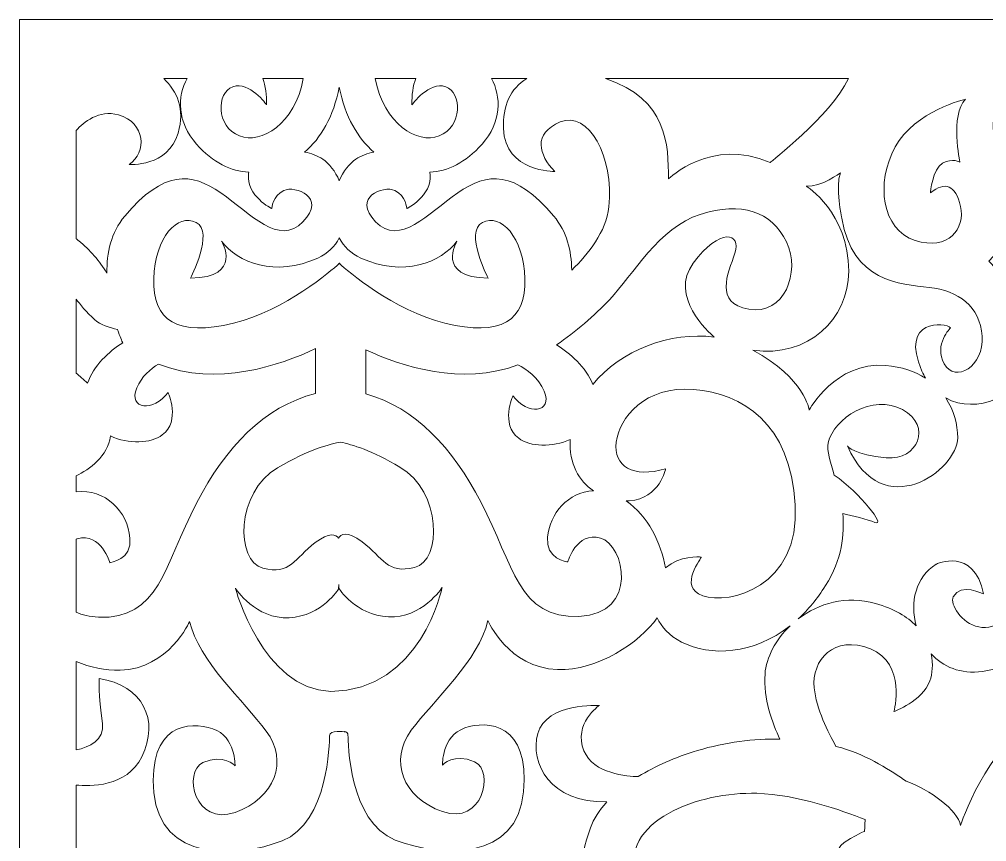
# Model space of a CAD drawing. Header units: centimetres. Extents: x -27.5 to -15.8, y -2.4 to 9.5.
# Drawn here: x -21.401 to -19.172, y 7.605 to 9.5 of the extents above; entities that cross this region are included whole.
import ezdxf

# ---------------------------------------------------------------- set-up
doc = ezdxf.new("R2010")
doc.units = ezdxf.units.CM
doc.header["$MEASUREMENT"] = 0
doc.layers.add('layer 1', color=7, linetype='Continuous')

msp = doc.modelspace()

# ---------------------------------------------------------------- linework, layer by layer
at = {"layer": 'layer 1', "color": 7, "lineweight": 9}
for points, knots in [([(-15.79741, -2.43716), (-15.79741, -2.43716), (-21.40076, -2.43716), (-21.40076, -2.43716), (-21.40076, -2.43716), (-21.40076, -2.43716), (-21.40076, 9.5), (-21.40076, 9.5), (-21.40076, 9.5), (-21.40076, 9.5), (-15.79741, 9.5), (-15.79741, 9.5), (-15.79741, 9.5), (-15.79741, 9.5), (-15.79741, -2.43716), (-15.79741, -2.43716)], [0, 0, 0, 0, 0.2, 0.2, 0.2, 0.2, 0.4, 0.4, 0.4, 0.4, 0.6, 0.6, 0.6, 0.6, 1, 1, 1, 1]), ([(-21.26969, 8.9942), (-21.26969, 8.9942), (-21.26969, 9.24398), (-21.26969, 9.24398), (-21.26969, 9.24398), (-21.2532, 9.26215), (-21.21766, 9.29246), (-21.17243, 9.27973), (-21.17243, 9.27973), (-21.10936, 9.26196), (-21.10651, 9.19338), (-21.14804, 9.16544), (-21.14804, 9.16544), (-21.14804, 9.16544), (-21.05776, 9.15911), (-21.03482, 9.23782), (-21.03482, 9.23782), (-21.01845, 9.29403), (-21.03729, 9.33342), (-21.06801, 9.36357), (-21.06801, 9.36357), (-21.06801, 9.36357), (-21.01406, 9.36357), (-21.01406, 9.36357), (-21.01406, 9.36357), (-21.03734, 9.32212), (-21.03746, 9.26321), (-20.99252, 9.21226), (-20.99252, 9.21226), (-20.95459, 9.16926), (-20.91288, 9.15001), (-20.8721, 9.14749), (-20.8721, 9.14749), (-20.87243, 9.14604), (-20.87268, 9.14461), (-20.87282, 9.14312), (-20.87282, 9.14312), (-20.87771, 9.09257), (-20.81906, 9.06374), (-20.81906, 9.06374), (-20.81906, 9.06374), (-20.81906, 9.06374), (-20.81742, 9.09404), (-20.79136, 9.10557), (-20.79136, 9.10557), (-20.76526, 9.11714), (-20.69193, 9.09114), (-20.74735, 9.03339), (-20.74735, 9.03339), (-20.80273, 8.97567), (-20.86773, 9.05232), (-20.93648, 9.0999), (-20.93648, 9.0999), (-21.00521, 9.14746), (-21.06752, 9.15318), (-21.15776, 9.04661), (-21.15776, 9.04661), (-21.18973, 9.00883), (-21.19959, 8.96104), (-21.19903, 8.91509), (-21.19903, 8.91509), (-21.21627, 8.94235), (-21.23775, 8.96889), (-21.264, 8.9894), (-21.264, 8.9894), (-21.26598, 8.99095), (-21.26788, 8.99255), (-21.26969, 8.9942)], [0, 0, 0, 0, 0.0555556, 0.0555556, 0.0555556, 0.0555556, 0.1111111, 0.1111111, 0.1111111, 0.1111111, 0.1666667, 0.1666667, 0.1666667, 0.1666667, 0.2222222, 0.2222222, 0.2222222, 0.2222222, 0.2777778, 0.2777778, 0.2777778, 0.2777778, 0.3333333, 0.3333333, 0.3333333, 0.3333333, 0.3888889, 0.3888889, 0.3888889, 0.3888889, 0.4444444, 0.4444444, 0.4444444, 0.4444444, 0.5, 0.5, 0.5, 0.5, 0.5555556, 0.5555556, 0.5555556, 0.5555556, 0.6111111, 0.6111111, 0.6111111, 0.6111111, 0.6666667, 0.6666667, 0.6666667, 0.6666667, 0.7222222, 0.7222222, 0.7222222, 0.7222222, 0.7777778, 0.7777778, 0.7777778, 0.7777778, 0.8333333, 0.8333333, 0.8333333, 0.8333333, 0.8888889, 0.8888889, 0.8888889, 0.8888889, 1, 1, 1, 1]), ([(-20.83977, 9.36357), (-20.83977, 9.36357), (-20.74647, 9.36357), (-20.74647, 9.36357), (-20.74647, 9.36357), (-20.76531, 9.25882), (-20.84412, 9.21175), (-20.89342, 9.23117), (-20.89342, 9.23117), (-20.9483, 9.25278), (-20.94678, 9.3311), (-20.90868, 9.34462), (-20.90868, 9.34462), (-20.87056, 9.35811), (-20.83093, 9.30274), (-20.83093, 9.30274), (-20.83093, 9.30274), (-20.83046, 9.32609), (-20.83333, 9.3466), (-20.83977, 9.36357)], [0, 0, 0, 0, 0.1666667, 0.1666667, 0.1666667, 0.1666667, 0.3333333, 0.3333333, 0.3333333, 0.3333333, 0.5, 0.5, 0.5, 0.5, 0.6666667, 0.6666667, 0.6666667, 0.6666667, 1, 1, 1, 1]), ([(-20.31304, 9.36357), (-20.31304, 9.36357), (-20.23141, 9.36357), (-20.23141, 9.36357), (-20.23141, 9.36357), (-20.2697, 9.34099), (-20.28757, 9.29946), (-20.28539, 9.24831), (-20.28539, 9.24831), (-20.2811, 9.14746), (-20.16723, 9.14935), (-20.16723, 9.14935), (-20.16723, 9.14935), (-20.20376, 9.18743), (-20.2188, 9.23691), (-20.15434, 9.26355), (-20.15434, 9.26355), (-20.08991, 9.29018), (-20.02976, 9.18362), (-20.04264, 9.06754), (-20.04264, 9.06754), (-20.04902, 9.01), (-20.08917, 8.95901), (-20.1281, 8.9222), (-20.1281, 8.9222), (-20.1286, 8.96594), (-20.13904, 9.01077), (-20.1694, 9.04661), (-20.1694, 9.04661), (-20.25961, 9.15318), (-20.32192, 9.14746), (-20.39066, 9.0999), (-20.39066, 9.0999), (-20.4594, 9.05232), (-20.52439, 8.97567), (-20.57979, 9.03339), (-20.57979, 9.03339), (-20.63518, 9.09114), (-20.56185, 9.11714), (-20.53579, 9.10557), (-20.53579, 9.10557), (-20.50969, 9.09404), (-20.50809, 9.06374), (-20.50809, 9.06374), (-20.50809, 9.06374), (-20.50809, 9.06374), (-20.44945, 9.09257), (-20.45431, 9.14312), (-20.45431, 9.14312), (-20.45445, 9.14461), (-20.45471, 9.14604), (-20.45501, 9.14749), (-20.45501, 9.14749), (-20.41424, 9.15001), (-20.37255, 9.16926), (-20.33461, 9.21226), (-20.33461, 9.21226), (-20.28967, 9.26321), (-20.28977, 9.32212), (-20.31304, 9.36357)], [0, 0, 0, 0, 0.0625, 0.0625, 0.0625, 0.0625, 0.125, 0.125, 0.125, 0.125, 0.1875, 0.1875, 0.1875, 0.1875, 0.25, 0.25, 0.25, 0.25, 0.3125, 0.3125, 0.3125, 0.3125, 0.375, 0.375, 0.375, 0.375, 0.4375, 0.4375, 0.4375, 0.4375, 0.5, 0.5, 0.5, 0.5, 0.5625, 0.5625, 0.5625, 0.5625, 0.625, 0.625, 0.625, 0.625, 0.6875, 0.6875, 0.6875, 0.6875, 0.75, 0.75, 0.75, 0.75, 0.8125, 0.8125, 0.8125, 0.8125, 0.875, 0.875, 0.875, 0.875, 1, 1, 1, 1]), ([(-20.58064, 9.36357), (-20.58064, 9.36357), (-20.48735, 9.36357), (-20.48735, 9.36357), (-20.48735, 9.36357), (-20.4938, 9.3466), (-20.49668, 9.32609), (-20.49622, 9.30274), (-20.49622, 9.30274), (-20.49622, 9.30274), (-20.45658, 9.35811), (-20.41844, 9.34462), (-20.41844, 9.34462), (-20.38034, 9.3311), (-20.37882, 9.25278), (-20.43369, 9.23117), (-20.43369, 9.23117), (-20.48301, 9.21175), (-20.5618, 9.25882), (-20.58064, 9.36357)], [0, 0, 0, 0, 0.1666667, 0.1666667, 0.1666667, 0.1666667, 0.3333333, 0.3333333, 0.3333333, 0.3333333, 0.5, 0.5, 0.5, 0.5, 0.6666667, 0.6666667, 0.6666667, 0.6666667, 1, 1, 1, 1]), ([(-20.05024, 9.36357), (-20.05024, 9.36357), (-19.49024, 9.36357), (-19.49024, 9.36357), (-19.49024, 9.36357), (-19.53306, 9.27515), (-19.67099, 9.17031), (-19.67099, 9.17031), (-19.67099, 9.17031), (-19.80633, 9.2293), (-19.90515, 9.13224), (-19.90515, 9.13224), (-19.90515, 9.13224), (-19.90515, 9.21017), (-19.90668, 9.31602), (-20.05024, 9.36357)], [0, 0, 0, 0, 0.2, 0.2, 0.2, 0.2, 0.4, 0.4, 0.4, 0.4, 0.6, 0.6, 0.6, 0.6, 1, 1, 1, 1]), ([(-20.66356, 9.34389), (-20.65017, 9.2756), (-20.62082, 9.22552), (-20.58373, 9.19391), (-20.58373, 9.19391), (-20.59896, 9.19097), (-20.61334, 9.1857), (-20.62542, 9.17776), (-20.62542, 9.17776), (-20.64081, 9.16763), (-20.65415, 9.14962), (-20.66356, 9.12787), (-20.66356, 9.12787), (-20.67296, 9.14962), (-20.68635, 9.16763), (-20.70171, 9.17776), (-20.70171, 9.17776), (-20.71377, 9.1857), (-20.72814, 9.19097), (-20.7434, 9.19391), (-20.7434, 9.19391), (-20.70631, 9.22552), (-20.67697, 9.2756), (-20.66356, 9.34389)], [0, 0, 0, 0, 0.1428571, 0.1428571, 0.1428571, 0.1428571, 0.2857143, 0.2857143, 0.2857143, 0.2857143, 0.4285714, 0.4285714, 0.4285714, 0.4285714, 0.5714286, 0.5714286, 0.5714286, 0.5714286, 0.7142857, 0.7142857, 0.7142857, 0.7142857, 1, 1, 1, 1]), ([(-19.33434, 8.10185), (-19.35474, 8.12287), (-19.38489, 8.14141), (-19.42807, 8.15361), (-19.42807, 8.15361), (-19.49545, 8.17265), (-19.55912, 8.15375), (-19.60598, 8.11814), (-19.60598, 8.11814), (-19.58357, 8.1388), (-19.56241, 8.16417), (-19.54336, 8.19471), (-19.54336, 8.19471), (-19.50525, 8.25582), (-19.49869, 8.31201), (-19.50366, 8.36099), (-19.50366, 8.36099), (-19.4806, 8.35574), (-19.44727, 8.34757), (-19.42929, 8.3405), (-19.42929, 8.3405), (-19.40229, 8.32985), (-19.46374, 8.4086), (-19.52326, 8.44929), (-19.52326, 8.44929), (-19.53254, 8.48022), (-19.54057, 8.50548), (-19.53687, 8.52383), (-19.53687, 8.52383), (-19.52544, 8.58013), (-19.43419, 8.63787), (-19.36573, 8.60033), (-19.36573, 8.60033), (-19.29731, 8.5628), (-19.32989, 8.48341), (-19.40322, 8.48918), (-19.40322, 8.48918), (-19.47655, 8.49497), (-19.49283, 8.51661), (-19.49283, 8.51661), (-19.49283, 8.51661), (-19.41137, 8.33328), (-19.23863, 8.46175), (-19.23863, 8.53539), (-19.23863, 8.53539), (-19.23863, 8.56628), (-19.24744, 8.59899), (-19.26625, 8.62717), (-19.26625, 8.62717), (-19.19553, 8.58875), (-19.09481, 8.62966), (-19.07451, 8.71253), (-19.07451, 8.71253), (-19.04782, 8.82168), (-19.16656, 8.94236), (-19.16656, 8.94236), (-19.16656, 8.94236), (-19.10506, 9.00384), (-19.13503, 9.10723), (-19.13503, 9.10723), (-19.13503, 9.10723), (-19.09245, 9.07929), (-19.03884, 9.0723), (-19.01518, 9.14074), (-19.01518, 9.14074), (-18.99152, 9.2092), (-19.04987, 9.23714), (-19.04987, 9.23714), (-19.04987, 9.23714), (-19.03884, 9.20221), (-19.06405, 9.16309), (-19.10191, 9.16867), (-19.10191, 9.16867), (-19.13977, 9.17426), (-19.17287, 9.23853), (-19.14921, 9.29164), (-19.14921, 9.29164), (-19.12556, 9.34469), (-19.03566, 9.34051), (-18.93158, 9.25949), (-18.93158, 9.25949), (-18.8275, 9.17847), (-18.79235, 9.02376), (-18.80525, 8.92483), (-18.80525, 8.92483), (-18.81052, 8.88421), (-18.82304, 8.84841), (-18.83598, 8.8203), (-18.83598, 8.8203), (-18.86522, 8.84955), (-18.90198, 8.86369), (-18.94276, 8.86369), (-18.94276, 8.86369), (-19.02159, 8.86369), (-19.06969, 8.78386), (-19.06969, 8.78386), (-19.06969, 8.78386), (-18.98758, 8.7993), (-18.93534, 8.77062), (-18.9005, 8.70452), (-18.9005, 8.70452), (-18.86566, 8.63839), (-18.90299, 8.57446), (-18.96518, 8.51494), (-18.96518, 8.51494), (-19.02739, 8.45543), (-19.05724, 8.24825), (-19.05724, 8.24825), (-19.05724, 8.24825), (-19.13936, 7.99038), (-19.26625, 8.13586), (-19.24883, 8.16892), (-19.24883, 8.16892), (-19.23141, 8.20196), (-19.17918, 8.17553), (-19.17918, 8.17553), (-19.17918, 8.17553), (-19.20156, 8.28571), (-19.28866, 8.24386), (-19.28866, 8.24386), (-19.28866, 8.24386), (-19.33586, 8.21529), (-19.34893, 8.15558), (-19.33434, 8.10185)], [0, 0, 0, 0, 0.03125, 0.03125, 0.03125, 0.03125, 0.0625, 0.0625, 0.0625, 0.0625, 0.09375, 0.09375, 0.09375, 0.09375, 0.125, 0.125, 0.125, 0.125, 0.15625, 0.15625, 0.15625, 0.15625, 0.1875, 0.1875, 0.1875, 0.1875, 0.21875, 0.21875, 0.21875, 0.21875, 0.25, 0.25, 0.25, 0.25, 0.28125, 0.28125, 0.28125, 0.28125, 0.3125, 0.3125, 0.3125, 0.3125, 0.34375, 0.34375, 0.34375, 0.34375, 0.375, 0.375, 0.375, 0.375, 0.40625, 0.40625, 0.40625, 0.40625, 0.4375, 0.4375, 0.4375, 0.4375, 0.46875, 0.46875, 0.46875, 0.46875, 0.5, 0.5, 0.5, 0.5, 0.53125, 0.53125, 0.53125, 0.53125, 0.5625, 0.5625, 0.5625, 0.5625, 0.59375, 0.59375, 0.59375, 0.59375, 0.625, 0.625, 0.625, 0.625, 0.65625, 0.65625, 0.65625, 0.65625, 0.6875, 0.6875, 0.6875, 0.6875, 0.71875, 0.71875, 0.71875, 0.71875, 0.75, 0.75, 0.75, 0.75, 0.78125, 0.78125, 0.78125, 0.78125, 0.8125, 0.8125, 0.8125, 0.8125, 0.84375, 0.84375, 0.84375, 0.84375, 0.875, 0.875, 0.875, 0.875, 0.90625, 0.90625, 0.90625, 0.90625, 0.9375, 0.9375, 0.9375, 0.9375, 1, 1, 1, 1]), ([(-19.23361, 9.17074), (-19.23361, 9.17074), (-19.2572, 9.27922), (-19.22032, 9.31582), (-19.22032, 9.31582), (-19.22032, 9.31582), (-19.33688, 9.28967), (-19.3826, 9.20602), (-19.3826, 9.20602), (-19.42835, 9.12237), (-19.4136, 9.0152), (-19.33688, 8.99035), (-19.33688, 8.99035), (-19.26015, 8.96554), (-19.22032, 9.01782), (-19.23211, 9.06879), (-19.23211, 9.06879), (-19.24393, 9.11978), (-19.26753, 9.12628), (-19.30147, 9.10015), (-19.30147, 9.10015), (-19.30147, 9.10015), (-19.29703, 9.15504), (-19.27344, 9.16812), (-19.27344, 9.16812), (-19.24983, 9.18118), (-19.23361, 9.17074), (-19.23361, 9.17074)], [0, 0, 0, 0, 0.125, 0.125, 0.125, 0.125, 0.25, 0.25, 0.25, 0.25, 0.375, 0.375, 0.375, 0.375, 0.5, 0.5, 0.5, 0.5, 0.625, 0.625, 0.625, 0.625, 0.75, 0.75, 0.75, 0.75, 1, 1, 1, 1]), ([(-19.31277, 8.67284), (-19.31572, 8.67786), (-19.31848, 8.68321), (-19.32096, 8.68889), (-19.32096, 8.68889), (-19.37434, 8.81076), (-19.26553, 8.80166), (-19.25524, 8.78895), (-19.25524, 8.78895), (-19.25524, 8.78895), (-19.29441, 8.75079), (-19.26953, 8.70562), (-19.26953, 8.70562), (-19.24465, 8.66043), (-19.17747, 8.7001), (-19.18244, 8.76953), (-19.18244, 8.76953), (-19.18742, 8.83896), (-19.23717, 8.87423), (-19.30436, 8.88193), (-19.30436, 8.88193), (-19.37152, 8.88965), (-19.48114, 8.89445), (-19.50579, 9.0418), (-19.50579, 9.0418), (-19.50579, 9.0418), (-19.5214, 9.1142), (-19.50878, 9.14632), (-19.50878, 9.14632), (-19.50878, 9.14632), (-19.55292, 9.1128), (-19.58762, 9.1156), (-19.58762, 9.1156), (-19.58762, 9.1156), (-19.48985, 9.05461), (-19.48985, 8.91953), (-19.48985, 8.91953), (-19.48985, 8.80892), (-19.58406, 8.71911), (-19.71047, 8.73748), (-19.71047, 8.73748), (-19.59064, 8.67277), (-19.58077, 8.59941), (-19.58077, 8.59941), (-19.58077, 8.59941), (-19.58077, 8.59941), (-19.52061, 8.71167), (-19.4046, 8.70215), (-19.4046, 8.70215), (-19.36736, 8.69911), (-19.33694, 8.6884), (-19.31277, 8.67284)], [0, 0, 0, 0, 0.0714286, 0.0714286, 0.0714286, 0.0714286, 0.1428571, 0.1428571, 0.1428571, 0.1428571, 0.2142857, 0.2142857, 0.2142857, 0.2142857, 0.2857143, 0.2857143, 0.2857143, 0.2857143, 0.3571429, 0.3571429, 0.3571429, 0.3571429, 0.4285714, 0.4285714, 0.4285714, 0.4285714, 0.5, 0.5, 0.5, 0.5, 0.5714286, 0.5714286, 0.5714286, 0.5714286, 0.6428571, 0.6428571, 0.6428571, 0.6428571, 0.7142857, 0.7142857, 0.7142857, 0.7142857, 0.7857143, 0.7857143, 0.7857143, 0.7857143, 0.8571429, 0.8571429, 0.8571429, 0.8571429, 1, 1, 1, 1]), ([(-20.07964, 8.65826), (-20.01543, 8.7369), (-19.90056, 8.78112), (-19.79964, 8.76759), (-19.79964, 8.76759), (-19.81252, 8.77859), (-19.90441, 8.8613), (-19.84785, 8.93811), (-19.84785, 8.93811), (-19.78714, 9.02057), (-19.73589, 9.00862), (-19.75206, 8.9608), (-19.75206, 8.9608), (-19.76826, 8.913), (-19.80064, 8.84607), (-19.71967, 8.83174), (-19.71967, 8.83174), (-19.63872, 8.81739), (-19.5996, 8.91658), (-19.63334, 8.98711), (-19.63334, 8.98711), (-19.66706, 9.05763), (-19.73758, 9.08086), (-19.83209, 9.05042), (-19.83209, 9.05042), (-19.92662, 9.01997), (-19.98678, 8.9115), (-20.04049, 8.85441), (-20.04049, 8.85441), (-20.07607, 8.81658), (-20.11918, 8.7796), (-20.16301, 8.74954), (-20.16301, 8.74954), (-20.13225, 8.7302), (-20.09491, 8.69875), (-20.07964, 8.65826)], [0, 0, 0, 0, 0.1, 0.1, 0.1, 0.1, 0.2, 0.2, 0.2, 0.2, 0.3, 0.3, 0.3, 0.3, 0.4, 0.4, 0.4, 0.4, 0.5, 0.5, 0.5, 0.5, 0.6, 0.6, 0.6, 0.6, 0.7, 0.7, 0.7, 0.7, 0.8, 0.8, 0.8, 0.8, 1, 1, 1, 1]), ([(-20.66356, 8.99602), (-20.65335, 8.97673), (-20.63729, 8.96033), (-20.614, 8.94969), (-20.614, 8.94969), (-20.51623, 8.90492), (-20.42824, 8.93957), (-20.3924, 8.98866), (-20.3924, 8.98866), (-20.3924, 8.98866), (-20.44291, 8.90492), (-20.32069, 8.90349), (-20.32069, 8.90349), (-20.32069, 8.90349), (-20.37609, 9.01029), (-20.33371, 9.03194), (-20.33371, 9.03194), (-20.29136, 9.0536), (-20.23921, 8.99875), (-20.23593, 8.90205), (-20.23593, 8.90205), (-20.23269, 8.80532), (-20.29136, 8.7678), (-20.42009, 8.79956), (-20.42009, 8.79956), (-20.53889, 8.82887), (-20.64659, 8.92209), (-20.6625, 8.93631), (-20.6625, 8.93631), (-20.6625, 8.93631), (-20.66261, 8.93811), (-20.66261, 8.93811), (-20.66261, 8.93811), (-20.66261, 8.93811), (-20.66296, 8.93782), (-20.66356, 8.93725), (-20.66356, 8.93725), (-20.6642, 8.93782), (-20.66451, 8.93811), (-20.66451, 8.93811), (-20.66451, 8.93811), (-20.66451, 8.93811), (-20.66462, 8.93631), (-20.66462, 8.93631), (-20.66462, 8.93631), (-20.6805, 8.92213), (-20.78819, 8.82888), (-20.90703, 8.79956), (-20.90703, 8.79956), (-21.03579, 8.7678), (-21.09444, 8.80532), (-21.09118, 8.90205), (-21.09118, 8.90205), (-21.08793, 8.99875), (-21.03579, 9.0536), (-20.99341, 9.03194), (-20.99341, 9.03194), (-20.95103, 9.01029), (-21.00645, 8.90349), (-21.00645, 8.90349), (-21.00645, 8.90349), (-20.88422, 8.90492), (-20.93474, 8.98866), (-20.93474, 8.98866), (-20.93474, 8.98866), (-20.89888, 8.93957), (-20.81089, 8.90492), (-20.71313, 8.94969), (-20.71313, 8.94969), (-20.68984, 8.96033), (-20.67378, 8.97673), (-20.66356, 8.99602)], [0, 0, 0, 0, 0.0526316, 0.0526316, 0.0526316, 0.0526316, 0.1052632, 0.1052632, 0.1052632, 0.1052632, 0.1578947, 0.1578947, 0.1578947, 0.1578947, 0.2105263, 0.2105263, 0.2105263, 0.2105263, 0.2631579, 0.2631579, 0.2631579, 0.2631579, 0.3157895, 0.3157895, 0.3157895, 0.3157895, 0.3684211, 0.3684211, 0.3684211, 0.3684211, 0.4210526, 0.4210526, 0.4210526, 0.4210526, 0.4736842, 0.4736842, 0.4736842, 0.4736842, 0.5263158, 0.5263158, 0.5263158, 0.5263158, 0.5789474, 0.5789474, 0.5789474, 0.5789474, 0.6315789, 0.6315789, 0.6315789, 0.6315789, 0.6842105, 0.6842105, 0.6842105, 0.6842105, 0.7368421, 0.7368421, 0.7368421, 0.7368421, 0.7894737, 0.7894737, 0.7894737, 0.7894737, 0.8421053, 0.8421053, 0.8421053, 0.8421053, 0.8947368, 0.8947368, 0.8947368, 0.8947368, 1, 1, 1, 1]), ([(-21.26969, 8.68407), (-21.26969, 8.68407), (-21.26969, 8.85474), (-21.26969, 8.85474), (-21.26969, 8.85474), (-21.26202, 8.84456), (-21.24595, 8.82441), (-21.22722, 8.8078), (-21.22722, 8.8078), (-21.21419, 8.79626), (-21.19278, 8.78929), (-21.17449, 8.78521), (-21.17449, 8.78521), (-21.16876, 8.76854), (-21.16394, 8.75742), (-21.16264, 8.75455), (-21.16264, 8.75455), (-21.19378, 8.73424), (-21.23017, 8.70207), (-21.24354, 8.66107), (-21.24354, 8.66107), (-21.25285, 8.67042), (-21.26199, 8.67813), (-21.26969, 8.68407)], [0, 0, 0, 0, 0.1428571, 0.1428571, 0.1428571, 0.1428571, 0.2857143, 0.2857143, 0.2857143, 0.2857143, 0.4285714, 0.4285714, 0.4285714, 0.4285714, 0.5714286, 0.5714286, 0.5714286, 0.5714286, 0.7142857, 0.7142857, 0.7142857, 0.7142857, 1, 1, 1, 1]), ([(-21.26969, 8.13383), (-21.26969, 8.13383), (-21.26969, 8.30203), (-21.26969, 8.30203), (-21.26969, 8.30203), (-21.269, 8.30227), (-21.2683, 8.30249), (-21.2676, 8.30268), (-21.2676, 8.30268), (-21.21176, 8.3179), (-21.1924, 8.24751), (-21.1924, 8.24751), (-21.1924, 8.24751), (-21.1924, 8.24751), (-21.13978, 8.25441), (-21.14588, 8.30438), (-21.14588, 8.30438), (-21.15092, 8.36464), (-21.2028, 8.41934), (-21.26969, 8.41062), (-21.26969, 8.41062), (-21.26969, 8.41062), (-21.26969, 8.44749), (-21.26969, 8.44749), (-21.26969, 8.44749), (-21.23983, 8.46272), (-21.19644, 8.49264), (-21.19066, 8.53972), (-21.19066, 8.53972), (-21.14944, 8.52015), (-21.09708, 8.5223), (-21.07134, 8.54196), (-21.07134, 8.54196), (-21.02856, 8.57462), (-21.05806, 8.63996), (-21.05806, 8.63996), (-21.05806, 8.63996), (-21.09053, 8.59423), (-21.15101, 8.60076), (-21.13034, 8.65041), (-21.13034, 8.65041), (-21.11946, 8.67659), (-21.09791, 8.69446), (-21.07996, 8.70543), (-21.07996, 8.70543), (-20.94546, 8.65196), (-20.79956, 8.70231), (-20.71835, 8.74109), (-20.71835, 8.74109), (-20.71835, 8.74109), (-20.71835, 8.63754), (-20.71835, 8.63754), (-20.71835, 8.63754), (-20.8375, 8.60697), (-20.92471, 8.51516), (-20.99262, 8.38451), (-20.99262, 8.38451), (-21.06782, 8.23989), (-21.07856, 8.11619), (-21.21819, 8.1219), (-21.21819, 8.1219), (-21.2391, 8.12275), (-21.25608, 8.12706), (-21.26969, 8.13383)], [0, 0, 0, 0, 0.0588235, 0.0588235, 0.0588235, 0.0588235, 0.1176471, 0.1176471, 0.1176471, 0.1176471, 0.1764706, 0.1764706, 0.1764706, 0.1764706, 0.2352941, 0.2352941, 0.2352941, 0.2352941, 0.2941176, 0.2941176, 0.2941176, 0.2941176, 0.3529412, 0.3529412, 0.3529412, 0.3529412, 0.4117647, 0.4117647, 0.4117647, 0.4117647, 0.4705882, 0.4705882, 0.4705882, 0.4705882, 0.5294118, 0.5294118, 0.5294118, 0.5294118, 0.5882353, 0.5882353, 0.5882353, 0.5882353, 0.6470588, 0.6470588, 0.6470588, 0.6470588, 0.7058824, 0.7058824, 0.7058824, 0.7058824, 0.7647059, 0.7647059, 0.7647059, 0.7647059, 0.8235294, 0.8235294, 0.8235294, 0.8235294, 0.8823529, 0.8823529, 0.8823529, 0.8823529, 1, 1, 1, 1]), ([(-20.07809, 8.41325), (-20.11094, 8.43593), (-20.13538, 8.47515), (-20.13126, 8.53181), (-20.13126, 8.53181), (-20.17242, 8.51248), (-20.22451, 8.51466), (-20.25014, 8.53424), (-20.25014, 8.53424), (-20.29293, 8.56692), (-20.26343, 8.63227), (-20.26343, 8.63227), (-20.26343, 8.63227), (-20.23096, 8.58653), (-20.17048, 8.59304), (-20.19113, 8.64272), (-20.19113, 8.64272), (-20.20424, 8.67424), (-20.23276, 8.69366), (-20.25189, 8.70364), (-20.25189, 8.70364), (-20.38162, 8.65447), (-20.52114, 8.70027), (-20.60244, 8.73808), (-20.60244, 8.73808), (-20.60244, 8.73808), (-20.60244, 8.63687), (-20.60244, 8.63687), (-20.60244, 8.63687), (-20.48777, 8.60415), (-20.40318, 8.51368), (-20.33695, 8.38628), (-20.33695, 8.38628), (-20.26176, 8.24163), (-20.25102, 8.11793), (-20.11137, 8.12364), (-20.11137, 8.12364), (-19.97175, 8.12936), (-20.00612, 8.2892), (-20.06196, 8.30444), (-20.06196, 8.30444), (-20.11782, 8.31965), (-20.13716, 8.24923), (-20.13716, 8.24923), (-20.13716, 8.24923), (-20.13716, 8.24923), (-20.18979, 8.25617), (-20.18369, 8.30614), (-20.18369, 8.30614), (-20.17912, 8.36078), (-20.13599, 8.41091), (-20.07809, 8.41325)], [0, 0, 0, 0, 0.0714286, 0.0714286, 0.0714286, 0.0714286, 0.1428571, 0.1428571, 0.1428571, 0.1428571, 0.2142857, 0.2142857, 0.2142857, 0.2142857, 0.2857143, 0.2857143, 0.2857143, 0.2857143, 0.3571429, 0.3571429, 0.3571429, 0.3571429, 0.4285714, 0.4285714, 0.4285714, 0.4285714, 0.5, 0.5, 0.5, 0.5, 0.5714286, 0.5714286, 0.5714286, 0.5714286, 0.6428571, 0.6428571, 0.6428571, 0.6428571, 0.7142857, 0.7142857, 0.7142857, 0.7142857, 0.7857143, 0.7857143, 0.7857143, 0.7857143, 0.8571429, 0.8571429, 0.8571429, 0.8571429, 1, 1, 1, 1]), ([(-19.91171, 8.23582), (-19.91168, 8.23584), (-19.91164, 8.23588), (-19.91159, 8.23594), (-19.91159, 8.23594), (-19.87937, 8.26447), (-19.83424, 8.26065), (-19.82995, 8.26065), (-19.82995, 8.26065), (-19.82567, 8.26065), (-19.8858, 8.19214), (-19.82567, 8.17123), (-19.82567, 8.17123), (-19.76552, 8.1503), (-19.60225, 8.19024), (-19.613, 8.38055), (-19.613, 8.38055), (-19.62371, 8.57085), (-19.73544, 8.63746), (-19.84714, 8.64697), (-19.84714, 8.64697), (-19.95886, 8.65651), (-20.019, 8.58036), (-20.02545, 8.52518), (-20.02545, 8.52518), (-20.03188, 8.47001), (-19.98678, 8.44145), (-19.91159, 8.46427), (-19.91159, 8.46427), (-19.91159, 8.46427), (-19.92449, 8.39579), (-19.99535, 8.39007), (-19.99535, 8.39007), (-19.99766, 8.38988), (-19.99999, 8.38978), (-20.00235, 8.38976), (-20.00235, 8.38976), (-19.95253, 8.35602), (-19.92215, 8.29238), (-19.91171, 8.23582)], [0, 0, 0, 0, 0.0909091, 0.0909091, 0.0909091, 0.0909091, 0.1818182, 0.1818182, 0.1818182, 0.1818182, 0.2727273, 0.2727273, 0.2727273, 0.2727273, 0.3636364, 0.3636364, 0.3636364, 0.3636364, 0.4545455, 0.4545455, 0.4545455, 0.4545455, 0.5454545, 0.5454545, 0.5454545, 0.5454545, 0.6363636, 0.6363636, 0.6363636, 0.6363636, 0.7272727, 0.7272727, 0.7272727, 0.7272727, 0.8181818, 0.8181818, 0.8181818, 0.8181818, 1, 1, 1, 1]), ([(-20.66041, 8.52564), (-20.68222, 8.52176), (-20.73389, 8.50878), (-20.80573, 8.46636), (-20.80573, 8.46636), (-20.9024, 8.40924), (-20.90298, 8.2507), (-20.8394, 8.23483), (-20.8394, 8.23483), (-20.77586, 8.21895), (-20.7677, 8.25645), (-20.71883, 8.294), (-20.71883, 8.294), (-20.68562, 8.31949), (-20.67122, 8.3117), (-20.6654, 8.30407), (-20.6654, 8.30407), (-20.66047, 8.31204), (-20.64652, 8.3232), (-20.61075, 8.29574), (-20.61075, 8.29574), (-20.56185, 8.25821), (-20.55371, 8.22068), (-20.49015, 8.23657), (-20.49015, 8.23657), (-20.4266, 8.25244), (-20.42717, 8.411), (-20.52385, 8.46809), (-20.52385, 8.46809), (-20.58739, 8.50561), (-20.63516, 8.52009), (-20.66041, 8.52564)], [0, 0, 0, 0, 0.1111111, 0.1111111, 0.1111111, 0.1111111, 0.2222222, 0.2222222, 0.2222222, 0.2222222, 0.3333333, 0.3333333, 0.3333333, 0.3333333, 0.4444444, 0.4444444, 0.4444444, 0.4444444, 0.5555556, 0.5555556, 0.5555556, 0.5555556, 0.6666667, 0.6666667, 0.6666667, 0.6666667, 0.7777778, 0.7777778, 0.7777778, 0.7777778, 1, 1, 1, 1]), ([(-20.66476, 8.1969), (-20.66476, 8.1969), (-20.66505, 8.18719), (-20.66505, 8.18719), (-20.66505, 8.18719), (-20.66505, 8.18719), (-20.70254, 8.1251), (-20.77912, 8.12077), (-20.77912, 8.12077), (-20.85571, 8.11644), (-20.90298, 8.18862), (-20.90298, 8.18862), (-20.90298, 8.18862), (-20.90298, 8.18862), (-20.84066, 7.95635), (-20.68328, 7.9505), (-20.68328, 7.9505), (-20.68328, 7.9505), (-20.68328, 7.95058), (-20.68328, 7.95058), (-20.68328, 7.95058), (-20.47418, 7.95364), (-20.4266, 8.19037), (-20.4266, 8.19037), (-20.4266, 8.19037), (-20.4266, 8.19037), (-20.47387, 8.11821), (-20.55046, 8.12252), (-20.55046, 8.12252), (-20.62706, 8.12686), (-20.66451, 8.18893), (-20.66451, 8.18893), (-20.66451, 8.18893), (-20.66451, 8.18893), (-20.66476, 8.1969), (-20.66476, 8.1969)], [0, 0, 0, 0, 0.1, 0.1, 0.1, 0.1, 0.2, 0.2, 0.2, 0.2, 0.3, 0.3, 0.3, 0.3, 0.4, 0.4, 0.4, 0.4, 0.5, 0.5, 0.5, 0.5, 0.6, 0.6, 0.6, 0.6, 0.7, 0.7, 0.7, 0.7, 0.8, 0.8, 0.8, 0.8, 1, 1, 1, 1]), ([(-18.66862, 8.01401), (-18.6536, 7.99615), (-18.61714, 7.94689), (-18.62509, 7.89762), (-18.62509, 7.89762), (-18.63504, 7.83591), (-18.7669, 7.80064), (-18.82413, 7.82709), (-18.82413, 7.82709), (-18.88137, 7.85354), (-18.8515, 7.91967), (-18.8515, 7.91967), (-18.8515, 7.91967), (-18.87737, 7.90289), (-18.88739, 7.88329), (-18.88796, 7.86336), (-18.88796, 7.86336), (-18.94348, 7.89678), (-19.00474, 7.90842), (-19.0588, 7.88167), (-19.0588, 7.88167), (-19.17182, 7.82581), (-19.23227, 7.64186), (-19.23227, 7.64186), (-19.23227, 7.64186), (-19.2385, 7.67693), (-19.30256, 7.72515), (-19.35765, 7.74364), (-19.35765, 7.74364), (-19.38905, 7.76659), (-19.44534, 7.80308), (-19.50589, 7.82048), (-19.50589, 7.82048), (-19.51028, 7.82173), (-19.51467, 7.82292), (-19.51916, 7.82407), (-19.51916, 7.82407), (-19.53703, 7.85741), (-19.56453, 7.90998), (-19.56934, 7.95875), (-19.56934, 7.95875), (-19.57573, 8.02317), (-19.52384, 8.08237), (-19.43997, 8.04888), (-19.43997, 8.04888), (-19.3561, 8.01541), (-19.38564, 7.90453), (-19.38564, 7.90453), (-19.38564, 7.90453), (-19.38564, 7.90453), (-19.31954, 7.92808), (-19.30286, 7.97492), (-19.30286, 7.97492), (-19.29699, 7.99139), (-19.29456, 8.01381), (-19.29957, 8.03756), (-19.29957, 8.03756), (-19.27239, 8.00779), (-19.2323, 7.98962), (-19.18166, 7.99696), (-19.18166, 7.99696), (-19.02989, 8.01902), (-19.01269, 8.1503), (-19.01269, 8.1503), (-19.01269, 8.1503), (-18.95683, 8.06464), (-18.79785, 7.97711), (-18.67111, 8.01326), (-18.67111, 8.01326), (-18.67026, 8.0135), (-18.66945, 8.01376), (-18.66862, 8.01401)], [0, 0, 0, 0, 0.0526316, 0.0526316, 0.0526316, 0.0526316, 0.1052632, 0.1052632, 0.1052632, 0.1052632, 0.1578947, 0.1578947, 0.1578947, 0.1578947, 0.2105263, 0.2105263, 0.2105263, 0.2105263, 0.2631579, 0.2631579, 0.2631579, 0.2631579, 0.3157895, 0.3157895, 0.3157895, 0.3157895, 0.3684211, 0.3684211, 0.3684211, 0.3684211, 0.4210526, 0.4210526, 0.4210526, 0.4210526, 0.4736842, 0.4736842, 0.4736842, 0.4736842, 0.5263158, 0.5263158, 0.5263158, 0.5263158, 0.5789474, 0.5789474, 0.5789474, 0.5789474, 0.6315789, 0.6315789, 0.6315789, 0.6315789, 0.6842105, 0.6842105, 0.6842105, 0.6842105, 0.7368421, 0.7368421, 0.7368421, 0.7368421, 0.7894737, 0.7894737, 0.7894737, 0.7894737, 0.8421053, 0.8421053, 0.8421053, 0.8421053, 0.8947368, 0.8947368, 0.8947368, 0.8947368, 1, 1, 1, 1]), ([(-21.26969, 7.46294), (-21.26969, 7.46294), (-21.26969, 7.7349), (-21.26969, 7.7349), (-21.26969, 7.7349), (-21.24039, 7.73187), (-21.15302, 7.72925), (-21.1186, 7.7999), (-21.1186, 7.7999), (-21.07697, 7.88541), (-21.1167, 7.9642), (-21.21701, 7.98096), (-21.21701, 7.98096), (-21.21701, 7.98096), (-21.2189, 7.94408), (-21.20945, 7.87703), (-21.20945, 7.87703), (-21.20396, 7.83817), (-21.23913, 7.82238), (-21.26969, 7.81598), (-21.26969, 7.81598), (-21.26969, 7.81598), (-21.26969, 8.02003), (-21.26969, 8.02003), (-21.26969, 8.02003), (-21.23754, 8.00648), (-21.20292, 7.99839), (-21.16867, 7.99949), (-21.16867, 7.99949), (-21.05572, 8.00311), (-21.00849, 8.11228), (-21.00849, 8.11228), (-21.00849, 8.11228), (-20.98797, 8.02131), (-20.88323, 7.92855), (-20.83189, 7.8594), (-20.83189, 7.8594), (-20.78055, 7.79027), (-20.81134, 7.70477), (-20.90376, 7.67204), (-20.90376, 7.67204), (-20.99619, 7.63928), (-21.02493, 7.76481), (-20.9777, 7.78664), (-20.9777, 7.78664), (-20.93046, 7.80847), (-20.90376, 7.77937), (-20.90376, 7.77937), (-20.90376, 7.77937), (-20.90376, 7.77937), (-20.90171, 7.84667), (-20.9551, 7.86485), (-20.9551, 7.86485), (-21.00849, 7.88305), (-21.10502, 7.87577), (-21.09065, 7.7175), (-21.09065, 7.7175), (-21.07627, 7.55922), (-20.90171, 7.5647), (-20.79491, 7.60654), (-20.79491, 7.60654), (-20.68812, 7.64838), (-20.68608, 7.83395), (-20.68608, 7.84848), (-20.68608, 7.84848), (-20.68608, 7.86305), (-20.65118, 7.85758), (-20.65118, 7.85758), (-20.65118, 7.85758), (-20.65118, 7.85758), (-20.65151, 7.85877), (-20.65151, 7.85877), (-20.65151, 7.85877), (-20.64686, 7.85733), (-20.6435, 7.85474), (-20.6435, 7.85023), (-20.6435, 7.85023), (-20.6435, 7.8357), (-20.64144, 7.65012), (-20.53465, 7.60829), (-20.53465, 7.60829), (-20.42786, 7.56645), (-20.25332, 7.56097), (-20.23894, 7.71925), (-20.23894, 7.71925), (-20.22456, 7.87752), (-20.32107, 7.8848), (-20.37446, 7.86661), (-20.37446, 7.86661), (-20.42786, 7.84842), (-20.42581, 7.7811), (-20.42581, 7.7811), (-20.42581, 7.7811), (-20.42581, 7.7811), (-20.39913, 7.81022), (-20.35189, 7.7884), (-20.35189, 7.7884), (-20.30465, 7.76654), (-20.33341, 7.64101), (-20.42581, 7.67375), (-20.42581, 7.67375), (-20.51823, 7.70652), (-20.54903, 7.79203), (-20.49769, 7.86115), (-20.49769, 7.86115), (-20.44636, 7.93028), (-20.34161, 8.02306), (-20.32107, 8.11401), (-20.32107, 8.11401), (-20.32107, 8.11401), (-20.27383, 8.00487), (-20.1609, 8.00122), (-20.1609, 8.00122), (-20.06786, 7.99822), (-19.97202, 8.06314), (-19.9308, 8.12068), (-19.9308, 8.12068), (-19.92152, 8.09935), (-19.90409, 8.07934), (-19.87506, 8.06464), (-19.87506, 8.06464), (-19.808, 8.0307), (-19.70957, 8.03535), (-19.62463, 8.10225), (-19.62463, 8.10225), (-19.65819, 8.07031), (-19.67981, 8.02958), (-19.68267, 7.99092), (-19.68267, 7.99092), (-19.68687, 7.93431), (-19.66565, 7.8772), (-19.6482, 7.84092), (-19.6482, 7.84092), (-19.70845, 7.84195), (-19.7732, 7.83404), (-19.83848, 7.81442), (-19.83848, 7.81442), (-19.88902, 7.79926), (-19.93559, 7.77869), (-19.97471, 7.75448), (-19.97471, 7.75448), (-19.99867, 7.75496), (-20.07811, 7.76065), (-20.09975, 7.8138), (-20.09975, 7.8138), (-20.12537, 7.87659), (-20.06431, 7.91848), (-20.06431, 7.91848), (-20.06431, 7.91848), (-20.06431, 7.91848), (-20.18642, 7.92545), (-20.2061, 7.85393), (-20.2061, 7.85393), (-20.22505, 7.78514), (-20.17843, 7.69379), (-20.04698, 7.69618), (-20.04698, 7.69618), (-20.0645, 7.67707), (-20.0775, 7.65689), (-20.0849, 7.63617), (-20.0849, 7.63617), (-20.11162, 7.56156), (-20.11572, 7.49243), (-20.11162, 7.42149), (-20.11162, 7.42149), (-20.10749, 7.35054), (-20.17322, 7.27233), (-20.22456, 7.31233), (-20.22456, 7.31233), (-20.2759, 7.35236), (-20.25126, 7.40693), (-20.16706, 7.41966), (-20.16706, 7.41966), (-20.16706, 7.41966), (-20.18553, 7.47244), (-20.2492, 7.46696), (-20.2492, 7.46696), (-20.27196, 7.46502), (-20.28969, 7.45795), (-20.30258, 7.44594), (-20.30258, 7.44594), (-20.30795, 7.46348), (-20.33056, 7.51621), (-20.41235, 7.5441), (-20.41235, 7.5441), (-20.50698, 7.57633), (-20.63499, 7.51004), (-20.66356, 7.36169), (-20.66356, 7.36169), (-20.69218, 7.51004), (-20.82014, 7.57633), (-20.91477, 7.5441), (-20.91477, 7.5441), (-21.00126, 7.51462), (-21.02152, 7.45737), (-21.0253, 7.44329), (-21.0253, 7.44329), (-21.05527, 7.49848), (-21.11211, 7.52802), (-21.18293, 7.42451), (-21.18293, 7.42451), (-21.18293, 7.42451), (-21.14511, 7.44294), (-21.11104, 7.41949), (-21.11104, 7.41949), (-21.07697, 7.39599), (-21.08643, 7.28369), (-21.14511, 7.32057), (-21.14511, 7.32057), (-21.19757, 7.35354), (-21.25757, 7.44413), (-21.26969, 7.46294)], [0, 0, 0, 0, 0.0185185, 0.0185185, 0.0185185, 0.0185185, 0.037037, 0.037037, 0.037037, 0.037037, 0.0555556, 0.0555556, 0.0555556, 0.0555556, 0.0740741, 0.0740741, 0.0740741, 0.0740741, 0.0925926, 0.0925926, 0.0925926, 0.0925926, 0.1111111, 0.1111111, 0.1111111, 0.1111111, 0.1296296, 0.1296296, 0.1296296, 0.1296296, 0.1481481, 0.1481481, 0.1481481, 0.1481481, 0.1666667, 0.1666667, 0.1666667, 0.1666667, 0.1851852, 0.1851852, 0.1851852, 0.1851852, 0.2037037, 0.2037037, 0.2037037, 0.2037037, 0.2222222, 0.2222222, 0.2222222, 0.2222222, 0.2407407, 0.2407407, 0.2407407, 0.2407407, 0.2592593, 0.2592593, 0.2592593, 0.2592593, 0.2777778, 0.2777778, 0.2777778, 0.2777778, 0.2962963, 0.2962963, 0.2962963, 0.2962963, 0.3148148, 0.3148148, 0.3148148, 0.3148148, 0.3333333, 0.3333333, 0.3333333, 0.3333333, 0.3518519, 0.3518519, 0.3518519, 0.3518519, 0.3703704, 0.3703704, 0.3703704, 0.3703704, 0.3888889, 0.3888889, 0.3888889, 0.3888889, 0.4074074, 0.4074074, 0.4074074, 0.4074074, 0.4259259, 0.4259259, 0.4259259, 0.4259259, 0.4444444, 0.4444444, 0.4444444, 0.4444444, 0.462963, 0.462963, 0.462963, 0.462963, 0.4814815, 0.4814815, 0.4814815, 0.4814815, 0.5, 0.5, 0.5, 0.5, 0.5185185, 0.5185185, 0.5185185, 0.5185185, 0.537037, 0.537037, 0.537037, 0.537037, 0.5555556, 0.5555556, 0.5555556, 0.5555556, 0.5740741, 0.5740741, 0.5740741, 0.5740741, 0.5925926, 0.5925926, 0.5925926, 0.5925926, 0.6111111, 0.6111111, 0.6111111, 0.6111111, 0.6296296, 0.6296296, 0.6296296, 0.6296296, 0.6481481, 0.6481481, 0.6481481, 0.6481481, 0.6666667, 0.6666667, 0.6666667, 0.6666667, 0.6851852, 0.6851852, 0.6851852, 0.6851852, 0.7037037, 0.7037037, 0.7037037, 0.7037037, 0.7222222, 0.7222222, 0.7222222, 0.7222222, 0.7407407, 0.7407407, 0.7407407, 0.7407407, 0.7592593, 0.7592593, 0.7592593, 0.7592593, 0.7777778, 0.7777778, 0.7777778, 0.7777778, 0.7962963, 0.7962963, 0.7962963, 0.7962963, 0.8148148, 0.8148148, 0.8148148, 0.8148148, 0.8333333, 0.8333333, 0.8333333, 0.8333333, 0.8518519, 0.8518519, 0.8518519, 0.8518519, 0.8703704, 0.8703704, 0.8703704, 0.8703704, 0.8888889, 0.8888889, 0.8888889, 0.8888889, 0.9074074, 0.9074074, 0.9074074, 0.9074074, 0.9259259, 0.9259259, 0.9259259, 0.9259259, 0.9444444, 0.9444444, 0.9444444, 0.9444444, 0.962963, 0.962963, 0.962963, 0.962963, 1, 1, 1, 1]), ([(-19.61959, 7.44034), (-19.59073, 7.45899), (-19.55, 7.46471), (-19.50256, 7.44419), (-19.50256, 7.44419), (-19.50256, 7.44419), (-19.54504, 7.57436), (-19.50036, 7.60229), (-19.50036, 7.60229), (-19.45569, 7.63022), (-19.45307, 7.62791), (-19.45307, 7.62791), (-19.45307, 7.62791), (-19.45307, 7.62791), (-19.45329, 7.63933), (-19.45199, 7.65524), (-19.45199, 7.65524), (-19.50601, 7.6769), (-19.60893, 7.713), (-19.70119, 7.71592), (-19.70119, 7.71592), (-19.83364, 7.7201), (-20.01975, 7.65444), (-19.98189, 7.51754), (-19.98189, 7.51754), (-19.94405, 7.38062), (-19.76741, 7.38483), (-19.728, 7.42115), (-19.728, 7.42115), (-19.68856, 7.45746), (-19.71526, 7.54336), (-19.71526, 7.54336), (-19.71526, 7.54336), (-19.71526, 7.54336), (-19.63043, 7.51632), (-19.61959, 7.44034)], [0, 0, 0, 0, 0.1, 0.1, 0.1, 0.1, 0.2, 0.2, 0.2, 0.2, 0.3, 0.3, 0.3, 0.3, 0.4, 0.4, 0.4, 0.4, 0.5, 0.5, 0.5, 0.5, 0.6, 0.6, 0.6, 0.6, 0.7, 0.7, 0.7, 0.7, 0.8, 0.8, 0.8, 0.8, 1, 1, 1, 1])]:
    msp.add_open_spline(points, degree=3, knots=knots, dxfattribs=at)

doc.saveas('drawing.dxf')
